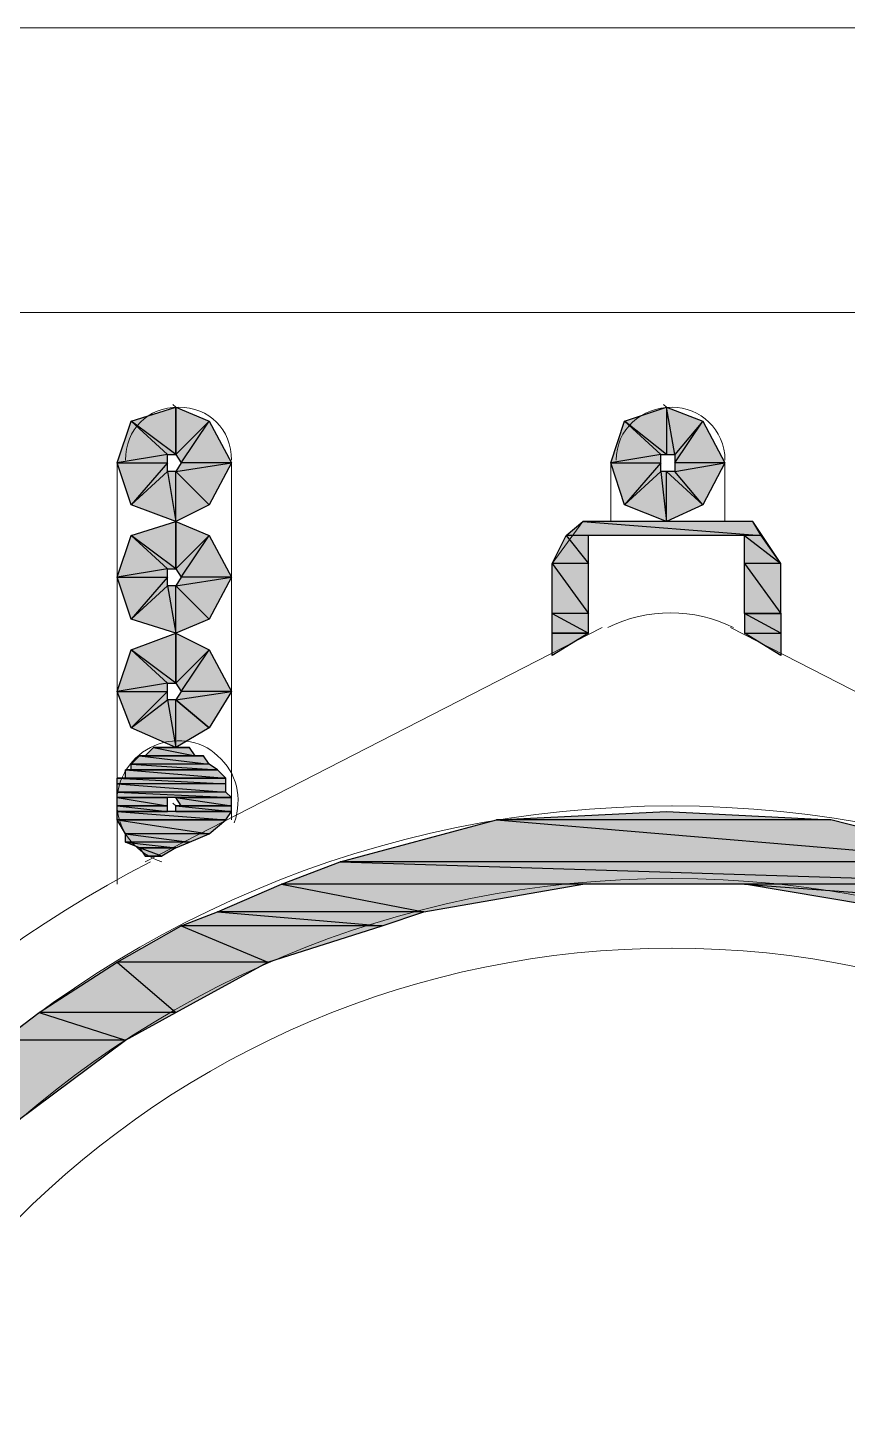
# Model space of a CAD drawing. Header units: millimetres. Extents: x 50 to 186, y -32 to 33.
# Drawn here: x 114.857 to 115.267, y -6.32 to -5.62 of the extents above; entities that cross this region are included whole.
import ezdxf

# ---------------------------------------------------------------- set-up
doc = ezdxf.new("R2010")
doc.units = ezdxf.units.MM
doc.layers.add('Prumada Eletrica', color=40, linetype='Continuous', lineweight=30)

msp = doc.modelspace()

# ---------------------------------------------------------------- hatches: boundary and pattern name
at = {"layer": 'Prumada Eletrica', "true_color": 0x000007}
h = msp.add_hatch(color=7, dxfattribs=at)
h.paths.add_polyline_path([(114.93105, -5.80973), (114.93105, -5.83348), (114.9087, -5.81672)])
h.paths.add_polyline_path([(114.93105, -5.83348), (114.9087, -5.81672), (114.92686, -5.83348)])
h.paths.add_polyline_path([(114.9087, -5.81672), (114.92686, -5.83348), (114.90171, -5.83767)])
h.paths.add_polyline_path([(114.92686, -5.83348), (114.90171, -5.83767), (114.92686, -5.83767)])
h.paths.add_polyline_path([(114.90171, -5.83767), (114.92686, -5.83767), (114.9087, -5.85862)])
h.paths.add_polyline_path([(114.92686, -5.83767), (114.9087, -5.85862), (114.92686, -5.84186)])
h.paths.add_polyline_path([(114.9087, -5.85862), (114.92686, -5.84186), (114.93105, -5.867)])
h.paths.add_polyline_path([(114.92686, -5.84186), (114.93105, -5.867), (114.93105, -5.84186)])
h.paths.add_polyline_path([(114.93105, -5.867), (114.93105, -5.84186), (114.94781, -5.85862)])
h = msp.add_hatch(color=7, dxfattribs=at)
h.paths.add_polyline_path([(114.95898, -5.83767), (114.93384, -5.83767), (114.94781, -5.81672)])
h.paths.add_polyline_path([(114.93384, -5.83767), (114.94781, -5.81672), (114.93105, -5.83348)])
h.paths.add_polyline_path([(114.94781, -5.81672), (114.93105, -5.83348), (114.93105, -5.80973)])
h = msp.add_hatch(color=7, dxfattribs=at)
h.paths.add_polyline_path([(115.19503, -5.85862), (115.18107, -5.84186), (115.20621, -5.83767)])
h.paths.add_polyline_path([(115.18107, -5.84186), (115.20621, -5.83767), (115.18107, -5.83767)])
h.paths.add_polyline_path([(115.20621, -5.83767), (115.18107, -5.83767), (115.19503, -5.81672)])
h.paths.add_polyline_path([(115.18107, -5.83767), (115.19503, -5.81672), (115.18107, -5.83348)])
h.paths.add_polyline_path([(115.19503, -5.81672), (115.18107, -5.83348), (115.17687, -5.80973)])
h.paths.add_polyline_path([(115.18107, -5.83348), (115.17687, -5.80973), (115.17687, -5.83348)])
h.paths.add_polyline_path([(115.17687, -5.80973), (115.17687, -5.83348), (115.15592, -5.81672)])
h.paths.add_polyline_path([(115.17687, -5.83348), (115.15592, -5.81672), (115.17408, -5.83348)])
h.paths.add_polyline_path([(115.15592, -5.81672), (115.17408, -5.83348), (115.14894, -5.83767)])
h.paths.add_polyline_path([(115.17408, -5.83348), (115.14894, -5.83767), (115.17408, -5.83767)])
h.paths.add_polyline_path([(115.14894, -5.83767), (115.17408, -5.83767), (115.15592, -5.85862)])
h.paths.add_polyline_path([(115.17408, -5.83767), (115.15592, -5.85862), (115.17408, -5.84186)])
h.paths.add_polyline_path([(115.15592, -5.85862), (115.17408, -5.84186), (115.17687, -5.867)])
h.paths.add_polyline_path([(115.17408, -5.84186), (115.17687, -5.867), (115.17687, -5.84186)])
h.paths.add_polyline_path([(115.17687, -5.867), (115.17687, -5.84186), (115.19503, -5.85862)])
h.paths.add_polyline_path([(115.17687, -5.84186), (115.19503, -5.85862), (115.18107, -5.84186)])
h = msp.add_hatch(color=7, dxfattribs=at)
h.paths.add_polyline_path([(114.94781, -5.85862), (114.93105, -5.84186), (114.95898, -5.83767)])
h.paths.add_polyline_path([(114.93105, -5.84186), (114.95898, -5.83767), (114.93384, -5.83767)])
h = msp.add_hatch(color=7, dxfattribs=at)
h.paths.add_polyline_path([(114.93105, -5.867), (114.93105, -5.89075), (114.9087, -5.87399)])
h.paths.add_polyline_path([(114.93105, -5.89075), (114.9087, -5.87399), (114.92686, -5.89075)])
h.paths.add_polyline_path([(114.9087, -5.87399), (114.92686, -5.89075), (114.90171, -5.89494)])
h.paths.add_polyline_path([(114.92686, -5.89075), (114.90171, -5.89494), (114.92686, -5.89494)])
h.paths.add_polyline_path([(114.90171, -5.89494), (114.92686, -5.89494), (114.9087, -5.91589)])
h.paths.add_polyline_path([(114.92686, -5.89494), (114.9087, -5.91589), (114.92686, -5.89913)])
h.paths.add_polyline_path([(114.9087, -5.91589), (114.92686, -5.89913), (114.93105, -5.92287)])
h.paths.add_polyline_path([(114.92686, -5.89913), (114.93105, -5.92287), (114.93105, -5.89913)])
h.paths.add_polyline_path([(114.93105, -5.92287), (114.93105, -5.89913), (114.94781, -5.91589)])
h = msp.add_hatch(color=7, dxfattribs=at)
h.paths.add_polyline_path([(114.95898, -5.89494), (114.93384, -5.89494), (114.94781, -5.87399)])
h.paths.add_polyline_path([(114.93384, -5.89494), (114.94781, -5.87399), (114.93105, -5.89075)])
h.paths.add_polyline_path([(114.94781, -5.87399), (114.93105, -5.89075), (114.93105, -5.867)])
h = msp.add_hatch(color=7, dxfattribs=at)
h.paths.add_polyline_path([(115.22017, -5.867), (115.13497, -5.867), (115.22436, -5.87399)])
h.paths.add_polyline_path([(115.13497, -5.867), (115.22436, -5.87399), (115.12659, -5.87399)])
h = msp.add_hatch(color=7, dxfattribs=at)
h.paths.add_polyline_path([(115.13777, -5.87399), (115.12659, -5.87399), (115.13777, -5.88795)])
h.paths.add_polyline_path([(115.12659, -5.87399), (115.13777, -5.88795), (115.11961, -5.88795)])
h = msp.add_hatch(color=7, dxfattribs=at)
h.paths.add_polyline_path([(115.22436, -5.87399), (115.21598, -5.87399), (115.23414, -5.88795)])
h.paths.add_polyline_path([(115.21598, -5.87399), (115.23414, -5.88795), (115.21598, -5.88795)])
h = msp.add_hatch(color=7, dxfattribs=at)
h.paths.add_polyline_path([(115.13777, -5.88795), (115.11961, -5.88795), (115.13777, -5.91309)])
h.paths.add_polyline_path([(115.11961, -5.88795), (115.13777, -5.91309), (115.11961, -5.91309)])
h = msp.add_hatch(color=7, dxfattribs=at)
h.paths.add_polyline_path([(115.23414, -5.88795), (115.21598, -5.88795), (115.23414, -5.91309)])
h.paths.add_polyline_path([(115.21598, -5.88795), (115.23414, -5.91309), (115.21598, -5.91309)])
h = msp.add_hatch(color=7, dxfattribs=at)
h.paths.add_polyline_path([(114.94781, -5.91589), (114.93105, -5.89913), (114.95898, -5.89494)])
h.paths.add_polyline_path([(114.93105, -5.89913), (114.95898, -5.89494), (114.93384, -5.89494)])
h = msp.add_hatch(color=7, dxfattribs=at)
h.paths.add_polyline_path([(115.13777, -5.91309), (115.11961, -5.91309), (115.13777, -5.92287)])
h.paths.add_polyline_path([(115.11961, -5.91309), (115.13777, -5.92287), (115.11961, -5.92287)])
h = msp.add_hatch(color=7, dxfattribs=at)
h.paths.add_polyline_path([(115.21598, -5.91309), (115.21598, -5.92287), (115.23414, -5.92287)])
h.paths.add_polyline_path([(115.21598, -5.92287), (115.23414, -5.92287), (115.23414, -5.93405)])
for points in [[(115.21598, -5.91309), (115.23414, -5.91309), (115.23414, -5.92287)], [(115.11961, -5.92287), (115.13777, -5.92287), (115.11961, -5.93405)], [(114.9059, -5.9955), (114.95619, -5.9955), (114.95479, -5.9955)], [(115.17687, -6.01226), (115.25928, -6.01645), (115.09167, -6.01645)], [(114.91289, -6.03042), (114.93105, -6.03042), (114.92406, -6.03461)]]:
    msp.add_hatch(color=7, dxfattribs=at).paths.add_polyline_path(points)
h = msp.add_hatch(color=7, dxfattribs=at)
h.paths.add_polyline_path([(114.93105, -5.92287), (114.93105, -5.94801), (114.9087, -5.93125)])
h.paths.add_polyline_path([(114.93105, -5.94801), (114.9087, -5.93125), (114.92686, -5.94801)])
h.paths.add_polyline_path([(114.9087, -5.93125), (114.92686, -5.94801), (114.90171, -5.9522)])
h.paths.add_polyline_path([(114.92686, -5.94801), (114.90171, -5.9522), (114.92686, -5.9522)])
h.paths.add_polyline_path([(114.90171, -5.9522), (114.92686, -5.9522), (114.9087, -5.97036)])
h.paths.add_polyline_path([(114.92686, -5.9522), (114.9087, -5.97036), (114.92686, -5.95639)])
h.paths.add_polyline_path([(114.9087, -5.97036), (114.92686, -5.95639), (114.93105, -5.98014)])
h.paths.add_polyline_path([(114.92686, -5.95639), (114.93105, -5.98014), (114.93105, -5.95639)])
h.paths.add_polyline_path([(114.93105, -5.98014), (114.93105, -5.95639), (114.94781, -5.97036)])
h = msp.add_hatch(color=7, dxfattribs=at)
h.paths.add_polyline_path([(114.95898, -5.9522), (114.93384, -5.9522), (114.94781, -5.93125)])
h.paths.add_polyline_path([(114.93384, -5.9522), (114.94781, -5.93125), (114.93105, -5.94801)])
h.paths.add_polyline_path([(114.94781, -5.93125), (114.93105, -5.94801), (114.93105, -5.92287)])
h = msp.add_hatch(color=7, dxfattribs=at)
h.paths.add_polyline_path([(114.94781, -5.97036), (114.93105, -5.95639), (114.95898, -5.9522)])
h.paths.add_polyline_path([(114.93105, -5.95639), (114.95898, -5.9522), (114.93384, -5.9522)])
h = msp.add_hatch(color=7, dxfattribs=at)
h.paths.add_polyline_path([(114.93803, -5.98014), (114.91987, -5.98014), (114.94082, -5.98433)])
h.paths.add_polyline_path([(114.91987, -5.98014), (114.94082, -5.98433), (114.91568, -5.98433)])
h.paths.add_polyline_path([(114.94082, -5.98433), (114.91568, -5.98433)])
h.paths.add_polyline_path([(114.91568, -5.98433), (114.94082, -5.98433)])
h = msp.add_hatch(color=7, dxfattribs=at)
h.paths.add_polyline_path([(114.94781, -5.98852), (114.9087, -5.98852), (114.952, -5.99131)])
h.paths.add_polyline_path([(114.9087, -5.98852), (114.952, -5.99131), (114.9087, -5.99131)])
h.paths.add_polyline_path([(114.952, -5.99131), (114.9087, -5.99131), (114.9059, -5.99131)])
h = msp.add_hatch(color=7, dxfattribs=at)
h.paths.add_polyline_path([(114.94501, -5.98433), (114.91289, -5.98433), (114.94781, -5.98852)])
h.paths.add_polyline_path([(114.91289, -5.98433), (114.94781, -5.98852), (114.9087, -5.98852)])
h = msp.add_hatch(color=7, dxfattribs=at)
h.paths.add_polyline_path([(114.952, -5.99131), (114.9059, -5.99131), (114.95619, -5.9955)])
h.paths.add_polyline_path([(114.9059, -5.99131), (114.95619, -5.9955), (114.9059, -5.9955)])
h.paths.add_polyline_path([(114.95619, -5.9955), (114.9059, -5.9955), (114.90171, -5.9955)])
h = msp.add_hatch(color=7, dxfattribs=at)
h.paths.add_polyline_path([(114.95619, -5.9955), (114.90171, -5.9955), (114.95619, -5.9983)])
h.paths.add_polyline_path([(114.90171, -5.9955), (114.95619, -5.9983), (114.90171, -5.9983)])
h = msp.add_hatch(color=7, dxfattribs=at)
h.paths.add_polyline_path([(114.95619, -5.9983), (114.90171, -5.9983), (114.95619, -6.00249)])
h.paths.add_polyline_path([(114.90171, -5.9983), (114.95619, -6.00249), (114.90171, -6.00249)])
h = msp.add_hatch(color=7, dxfattribs=at)
h.paths.add_polyline_path([(114.95619, -6.00249), (114.90171, -6.00249), (114.95898, -6.00528)])
h.paths.add_polyline_path([(114.90171, -6.00249), (114.95898, -6.00528), (114.90171, -6.00528)])
h = msp.add_hatch(color=7, dxfattribs=at)
h.paths.add_polyline_path([(114.92686, -6.00528), (114.90171, -6.00528), (114.92686, -6.00947)])
h.paths.add_polyline_path([(114.90171, -6.00528), (114.92686, -6.00947), (114.90171, -6.00947)])
h = msp.add_hatch(color=7, dxfattribs=at)
h.paths.add_polyline_path([(114.92686, -6.00947), (114.90171, -6.00947), (114.92686, -6.01226)])
h.paths.add_polyline_path([(114.90171, -6.00947), (114.92686, -6.01226), (114.90171, -6.01226)])
h = msp.add_hatch(color=7, dxfattribs=at)
h.paths.add_polyline_path([(114.95898, -6.00528), (114.93105, -6.00528), (114.95898, -6.00947)])
h.paths.add_polyline_path([(114.93105, -6.00528), (114.95898, -6.00947), (114.93384, -6.00947)])
h = msp.add_hatch(color=7, dxfattribs=at)
h.paths.add_polyline_path([(114.95898, -6.00947), (114.93105, -6.00947), (114.95898, -6.01226)])
h.paths.add_polyline_path([(114.93105, -6.00947), (114.95898, -6.01226), (114.93105, -6.01226)])
h = msp.add_hatch(color=7, dxfattribs=at)
h.paths.add_polyline_path([(114.95898, -6.01226), (114.90171, -6.01226), (114.95619, -6.01645)])
h.paths.add_polyline_path([(114.90171, -6.01226), (114.95619, -6.01645), (114.90171, -6.01645)])
h.paths.add_polyline_path([(114.95619, -6.01645), (114.90171, -6.01645)])
h.paths.add_polyline_path([(114.90171, -6.01645), (114.95619, -6.01645), (114.95479, -6.01645)])
h.paths.add_polyline_path([(114.95619, -6.01645), (114.95479, -6.01645), (114.90171, -6.01645)])
h.paths.add_polyline_path([(114.95619, -6.01645), (114.90171, -6.01645)])
h = msp.add_hatch(color=7, dxfattribs=at)
h.paths.add_polyline_path([(114.95619, -6.01645), (114.90171, -6.01645), (114.94781, -6.02344)])
h.paths.add_polyline_path([(114.90171, -6.01645), (114.94781, -6.02344), (114.9059, -6.02344)])
h = msp.add_hatch(color=7, dxfattribs=at)
h.paths.add_polyline_path([(115.25928, -6.01645), (115.09167, -6.01645), (115.34169, -6.03741)])
h.paths.add_polyline_path([(115.09167, -6.01645), (115.34169, -6.03741), (115.01345, -6.03741)])
h = msp.add_hatch(color=7, dxfattribs=at)
h.paths.add_polyline_path([(114.94781, -6.02344), (114.9059, -6.02344), (114.93803, -6.02763)])
h.paths.add_polyline_path([(114.9059, -6.02344), (114.93803, -6.02763), (114.9059, -6.02763)])
h = msp.add_hatch(color=7, dxfattribs=at)
h.paths.add_polyline_path([(114.93803, -6.02763), (114.9059, -6.02763), (114.93105, -6.03042)])
h.paths.add_polyline_path([(114.9059, -6.02763), (114.93105, -6.03042), (114.91289, -6.03042)])
h = msp.add_hatch(color=7, dxfattribs=at)
h.paths.add_polyline_path([(114.91289, -6.03042), (114.91568, -6.03461), (114.92406, -6.03461)])
h.paths.add_polyline_path([(114.91568, -6.03461), (114.92406, -6.03461), (114.91987, -6.03461)])
h = msp.add_hatch(color=7, dxfattribs=at)
h.paths.add_polyline_path([(115.34169, -6.03741), (115.01345, -6.03741), (115.37102, -6.04858)])
h.paths.add_polyline_path([(115.01345, -6.03741), (115.37102, -6.04858), (114.98412, -6.04858)])
h = msp.add_hatch(color=7, dxfattribs=at)
h.paths.add_polyline_path([(115.13497, -6.04858), (114.98412, -6.04858), (115.05536, -6.06255)])
h.paths.add_polyline_path([(114.98412, -6.04858), (115.05536, -6.06255), (114.952, -6.06255)])
h = msp.add_hatch(color=7, dxfattribs=at)
h.paths.add_polyline_path([(115.37102, -6.04858), (115.21598, -6.04858), (115.40315, -6.06255)])
h.paths.add_polyline_path([(115.21598, -6.04858), (115.40315, -6.06255), (115.29839, -6.06255)])
h = msp.add_hatch(color=7, dxfattribs=at)
h.paths.add_polyline_path([(115.05536, -6.06255), (114.952, -6.06255), (115.03441, -6.06953)])
h.paths.add_polyline_path([(114.952, -6.06255), (115.03441, -6.06953), (114.93384, -6.06953)])
h = msp.add_hatch(color=7, dxfattribs=at)
h.paths.add_polyline_path([(115.03441, -6.06953), (114.93384, -6.06953), (114.97714, -6.08769)])
h.paths.add_polyline_path([(114.93384, -6.06953), (114.97714, -6.08769), (114.90171, -6.08769)])
h = msp.add_hatch(color=7, dxfattribs=at)
h.paths.add_polyline_path([(114.97714, -6.08769), (114.90171, -6.08769), (114.93105, -6.11283)])
h.paths.add_polyline_path([(114.90171, -6.08769), (114.93105, -6.11283), (114.8626, -6.11283)])
h = msp.add_hatch(color=7, dxfattribs=at)
h.paths.add_polyline_path([(114.93105, -6.11283), (114.8626, -6.11283), (114.9059, -6.1268)])
h.paths.add_polyline_path([(114.8626, -6.11283), (114.9059, -6.1268), (114.84445, -6.1268)])
h = msp.add_hatch(color=7, dxfattribs=at)
h.paths.add_polyline_path([(114.9059, -6.1268), (114.84445, -6.1268), (114.85143, -6.1673)])
h.paths.add_polyline_path([(114.84445, -6.1268), (114.85143, -6.1673), (114.79835, -6.1673)])

# ---------------------------------------------------------------- linework, layer by layer
at = {"layer": 'Prumada Eletrica', "color": 7, "linetype": 'Continuous', "lineweight": 20, "true_color": 0x000007}
msp.add_lwpolyline([(114.24803, -5.61978), (116.10013, -5.61978), (116.10013, -9.32817), (114.24803, -9.32817)], close=True, dxfattribs=at)
for points in [[(114.31927, -5.76224), (116.03588, -5.76224), (116.03588, -9.32817), (114.31228, -9.32817), (114.31088, -9.32677), (114.24803, -9.32817)], [(114.33323, -5.76224), (116.01353, -5.76224), (116.01353, -5.76224)], [(114.93105, -5.80973), (114.92965, -5.80834), (114.92965, -5.80834)], [(115.17687, -5.80973), (115.17548, -5.80834), (115.17548, -5.80834)], [(114.90171, -6.04858), (114.90171, -5.83767), (114.90171, -5.83767)], [(114.95898, -5.83767), (114.95898, -6.01645), (114.95898, -6.01645)], [(115.14894, -5.83767), (115.14894, -5.867), (115.14894, -5.867)], [(115.20621, -5.867), (115.20621, -5.83767), (115.20621, -5.83767)], [(115.23414, -5.93405), (115.23414, -5.88795), (115.22017, -5.867), (115.17687, -5.867), (115.13497, -5.867), (115.11961, -5.88795), (115.11961, -5.93405)], [(115.21598, -5.92287), (115.21598, -5.91309), (115.21598, -5.87399), (115.17687, -5.87399), (115.13777, -5.87399), (115.13777, -5.91309), (115.13777, -5.92287)], [(115.14475, -5.92008), (114.91568, -6.03741), (114.91568, -6.03741)], [(115.43807, -6.03741), (115.209, -5.92008), (115.209, -5.92008)], [(114.93105, -6.00947), (114.92965, -6.00807), (114.92965, -6.00807)]]:
    msp.add_lwpolyline(points, dxfattribs=at)
at = {"layer": 'Prumada Eletrica', "color": 7, "linetype": 'Continuous', "lineweight": -2, "true_color": 0x000007}
for points in [[(114.93105, -5.80973), (114.93105, -5.83348), (114.9087, -5.81672)], [(114.94781, -5.81672), (114.93105, -5.83348), (114.93105, -5.80973)], [(115.17687, -5.80973), (115.17687, -5.83348), (115.15592, -5.81672)], [(115.19503, -5.81672), (115.18107, -5.83348), (115.17687, -5.80973)], [(115.18107, -5.83348), (115.17687, -5.80973), (115.17687, -5.83348)], [(114.9087, -5.81672), (114.92686, -5.83348), (114.90171, -5.83767)], [(114.93105, -5.83348), (114.9087, -5.81672), (114.92686, -5.83348)], [(114.93384, -5.83767), (114.94781, -5.81672), (114.93105, -5.83348)], [(114.95898, -5.83767), (114.93384, -5.83767), (114.94781, -5.81672)], [(115.15592, -5.81672), (115.17408, -5.83348), (115.14894, -5.83767)], [(115.17687, -5.83348), (115.15592, -5.81672), (115.17408, -5.83348)], [(115.20621, -5.83767), (115.18107, -5.83767), (115.19503, -5.81672)], [(115.18107, -5.83767), (115.19503, -5.81672), (115.18107, -5.83348)], [(114.92686, -5.83348), (114.90171, -5.83767), (114.92686, -5.83767)], [(115.17408, -5.83348), (115.14894, -5.83767), (115.17408, -5.83767)], [(114.90171, -5.83767), (114.92686, -5.83767), (114.9087, -5.85862)], [(114.92686, -5.83767), (114.9087, -5.85862), (114.92686, -5.84186)], [(114.9087, -5.85862), (114.92686, -5.84186), (114.93105, -5.867)], [(114.92686, -5.84186), (114.93105, -5.867), (114.93105, -5.84186)], [(114.94781, -5.85862), (114.93105, -5.84186), (114.95898, -5.83767)], [(114.93105, -5.84186), (114.95898, -5.83767), (114.93384, -5.83767)], [(114.93105, -5.867), (114.93105, -5.84186), (114.94781, -5.85862)], [(115.14894, -5.83767), (115.17408, -5.83767), (115.15592, -5.85862)], [(115.17408, -5.83767), (115.15592, -5.85862), (115.17408, -5.84186)], [(115.15592, -5.85862), (115.17408, -5.84186), (115.17687, -5.867)], [(115.17408, -5.84186), (115.17687, -5.867), (115.17687, -5.84186)], [(115.17687, -5.867), (115.17687, -5.84186), (115.19503, -5.85862)], [(115.17687, -5.84186), (115.19503, -5.85862), (115.18107, -5.84186)], [(115.19503, -5.85862), (115.18107, -5.84186), (115.20621, -5.83767)], [(115.18107, -5.84186), (115.20621, -5.83767), (115.18107, -5.83767)], [(114.93105, -5.867), (114.93105, -5.89075), (114.9087, -5.87399)], [(114.94781, -5.87399), (114.93105, -5.89075), (114.93105, -5.867)], [(115.13497, -5.867), (115.22436, -5.87399), (115.12659, -5.87399)], [(115.22017, -5.867), (115.13497, -5.867), (115.22436, -5.87399)], [(114.9087, -5.87399), (114.92686, -5.89075), (114.90171, -5.89494)], [(114.93105, -5.89075), (114.9087, -5.87399), (114.92686, -5.89075)], [(114.93384, -5.89494), (114.94781, -5.87399), (114.93105, -5.89075)], [(114.95898, -5.89494), (114.93384, -5.89494), (114.94781, -5.87399)], [(115.12659, -5.87399), (115.13777, -5.88795), (115.11961, -5.88795)], [(115.13777, -5.87399), (115.12659, -5.87399), (115.13777, -5.88795)], [(115.22436, -5.87399), (115.21598, -5.87399), (115.23414, -5.88795)], [(115.21598, -5.87399), (115.23414, -5.88795), (115.21598, -5.88795)], [(114.92686, -5.89075), (114.90171, -5.89494), (114.92686, -5.89494)], [(115.13777, -5.88795), (115.11961, -5.88795), (115.13777, -5.91309)], [(115.11961, -5.88795), (115.13777, -5.91309), (115.11961, -5.91309)], [(115.23414, -5.88795), (115.21598, -5.88795), (115.23414, -5.91309)], [(115.21598, -5.88795), (115.23414, -5.91309), (115.21598, -5.91309)], [(114.90171, -5.89494), (114.92686, -5.89494), (114.9087, -5.91589)], [(114.92686, -5.89494), (114.9087, -5.91589), (114.92686, -5.89913)], [(114.94781, -5.91589), (114.93105, -5.89913), (114.95898, -5.89494)], [(114.93105, -5.89913), (114.95898, -5.89494), (114.93384, -5.89494)], [(114.9087, -5.91589), (114.92686, -5.89913), (114.93105, -5.92287)], [(114.92686, -5.89913), (114.93105, -5.92287), (114.93105, -5.89913)], [(114.93105, -5.92287), (114.93105, -5.89913), (114.94781, -5.91589)], [(115.13777, -5.91309), (115.11961, -5.91309), (115.13777, -5.92287)], [(115.11961, -5.91309), (115.13777, -5.92287), (115.11961, -5.92287)], [(115.21598, -5.91309), (115.21598, -5.92287), (115.23414, -5.92287)], [(115.21598, -5.91309), (115.23414, -5.91309), (115.23414, -5.92287)], [(114.93105, -5.92287), (114.93105, -5.94801), (114.9087, -5.93125)], [(114.94781, -5.93125), (114.93105, -5.94801), (114.93105, -5.92287)], [(115.11961, -5.92287), (115.13777, -5.92287), (115.11961, -5.93405)], [(115.21598, -5.92287), (115.23414, -5.92287), (115.23414, -5.93405)], [(114.9087, -5.93125), (114.92686, -5.94801), (114.90171, -5.9522)], [(114.93105, -5.94801), (114.9087, -5.93125), (114.92686, -5.94801)], [(114.93384, -5.9522), (114.94781, -5.93125), (114.93105, -5.94801)], [(114.95898, -5.9522), (114.93384, -5.9522), (114.94781, -5.93125)], [(114.92686, -5.94801), (114.90171, -5.9522), (114.92686, -5.9522)], [(114.90171, -5.9522), (114.92686, -5.9522), (114.9087, -5.97036)], [(114.92686, -5.9522), (114.9087, -5.97036), (114.92686, -5.95639)], [(114.94781, -5.97036), (114.93105, -5.95639), (114.95898, -5.9522)], [(114.93105, -5.95639), (114.95898, -5.9522), (114.93384, -5.9522)], [(114.9087, -5.97036), (114.92686, -5.95639), (114.93105, -5.98014)], [(114.92686, -5.95639), (114.93105, -5.98014), (114.93105, -5.95639)], [(114.93105, -5.98014), (114.93105, -5.95639), (114.94781, -5.97036)], [(114.91987, -5.98014), (114.94082, -5.98433), (114.91568, -5.98433)], [(114.93803, -5.98014), (114.92406, -5.98014), (114.91987, -5.98014)], [(114.93803, -5.98014), (114.91987, -5.98014), (114.94082, -5.98433)], [(114.92686, -5.98014), (114.93803, -5.98014), (114.92406, -5.98014)], [(114.92406, -5.98014), (114.93803, -5.98014), (114.93803, -5.98014)], [(114.93105, -5.98014), (114.92686, -5.98014), (114.92686, -5.98014)], [(114.93105, -5.98014), (114.92686, -5.98014), (114.93803, -5.98014)], [(114.91289, -5.98433), (114.94781, -5.98852), (114.9087, -5.98852)], [(114.94781, -5.98852), (114.9087, -5.98852), (114.952, -5.99131)], [(114.9087, -5.98852), (114.952, -5.99131), (114.9087, -5.99131)], [(114.91568, -5.98433), (114.94501, -5.98433), (114.91289, -5.98433)], [(114.94501, -5.98433), (114.91289, -5.98433), (114.94781, -5.98852)], [(114.94082, -5.98433), (114.91568, -5.98433)], [(114.91568, -5.98433), (114.94082, -5.98433), (114.94082, -5.98433)], [(114.94082, -5.98433), (114.91568, -5.98433), (114.94501, -5.98433)], [(114.95619, -5.9955), (114.9059, -5.9955), (114.90171, -5.9955)], [(114.95619, -5.9955), (114.90171, -5.9955), (114.95619, -5.9983)], [(114.90171, -5.9955), (114.95619, -5.9983), (114.90171, -5.9983)], [(114.952, -5.99131), (114.9087, -5.99131), (114.9059, -5.99131)], [(114.952, -5.99131), (114.9059, -5.99131), (114.95619, -5.9955)], [(114.9059, -5.99131), (114.95619, -5.9955), (114.9059, -5.9955)], [(114.9059, -5.9955), (114.95619, -5.9955), (114.95479, -5.9955)], [(114.9087, -5.99131), (114.952, -5.99131), (114.952, -5.99131)], [(114.95619, -5.9983), (114.90171, -5.9983), (114.95619, -6.00249)], [(114.90171, -5.9983), (114.95619, -6.00249), (114.90171, -6.00249)], [(114.95619, -6.00249), (114.90171, -6.00249), (114.95898, -6.00528)], [(114.90171, -6.00249), (114.95898, -6.00528), (114.90171, -6.00528)], [(114.90171, -6.00528), (114.92686, -6.00528), (114.92686, -6.00528)], [(114.92686, -6.00528), (114.92686, -6.00528), (114.90171, -6.00528)], [(114.90171, -6.00528), (114.92686, -6.00528), (114.92686, -6.00528)], [(114.92686, -6.00528), (114.92686, -6.00528), (114.90171, -6.00528)], [(114.90171, -6.00528), (114.92686, -6.00528), (114.92686, -6.00528)], [(114.92686, -6.00528), (114.92686, -6.00528), (114.90171, -6.00528)], [(114.90171, -6.00528), (114.92686, -6.00528), (114.92686, -6.00528)], [(114.92686, -6.00528), (114.92686, -6.00528), (114.90171, -6.00528)], [(114.92686, -6.00528), (114.90171, -6.00528)], [(114.90171, -6.00528), (114.92686, -6.00528), (114.92686, -6.00528)], [(114.90171, -6.00528), (114.92686, -6.00528), (114.92686, -6.00528)], [(114.92686, -6.00528), (114.92686, -6.00528), (114.90171, -6.00528)], [(114.90171, -6.00528), (114.92686, -6.00528), (114.92686, -6.00528)], [(114.92686, -6.00528), (114.92686, -6.00528), (114.90171, -6.00528)], [(114.92686, -6.00528), (114.90171, -6.00528), (114.92686, -6.00947)], [(114.90171, -6.00528), (114.92686, -6.00947), (114.90171, -6.00947)], [(114.90171, -6.00947), (114.92686, -6.00947), (114.92686, -6.00947)], [(114.92686, -6.00947), (114.92686, -6.00947), (114.90171, -6.00947)], [(114.90171, -6.00947), (114.92686, -6.00947), (114.92686, -6.00947)], [(114.92686, -6.00947), (114.92686, -6.00947), (114.90171, -6.00947)], [(114.90171, -6.00947), (114.92686, -6.00947), (114.92686, -6.00947)], [(114.92686, -6.00947), (114.92686, -6.00947), (114.90171, -6.00947)], [(114.90171, -6.00947), (114.92686, -6.00947), (114.92686, -6.00947)], [(114.92686, -6.00947), (114.92686, -6.00947), (114.90171, -6.00947)], [(114.90171, -6.00947), (114.92686, -6.00947), (114.92686, -6.00947)], [(114.92686, -6.00947), (114.92686, -6.00947), (114.90171, -6.00947)], [(114.92686, -6.00947), (114.90171, -6.00947), (114.92686, -6.01226)], [(114.90171, -6.00947), (114.92686, -6.01226), (114.90171, -6.01226)], [(114.93105, -6.00528), (114.95898, -6.00528), (114.95898, -6.00528)], [(114.95898, -6.00528), (114.95898, -6.00528), (114.93105, -6.00528)], [(114.95898, -6.00528), (114.93105, -6.00528)], [(114.93105, -6.00528), (114.95898, -6.00528), (114.95898, -6.00528)], [(114.93105, -6.00528), (114.95898, -6.00528), (114.95898, -6.00528)], [(114.95898, -6.00528), (114.95898, -6.00528), (114.93105, -6.00528)], [(114.93105, -6.00528), (114.95898, -6.00528), (114.95898, -6.00528)], [(114.95898, -6.00528), (114.95898, -6.00528), (114.93105, -6.00528)], [(114.93105, -6.00528), (114.95898, -6.00528), (114.95898, -6.00528)], [(114.95898, -6.00528), (114.95898, -6.00528), (114.93105, -6.00528)], [(114.93105, -6.00528), (114.95898, -6.00528), (114.95898, -6.00528)], [(114.95898, -6.00528), (114.95898, -6.00528), (114.93105, -6.00528)], [(114.93105, -6.00528), (114.95898, -6.00528), (114.95898, -6.00528)], [(114.95898, -6.00528), (114.95898, -6.00528), (114.93105, -6.00528)], [(114.95898, -6.00528), (114.93105, -6.00528), (114.95898, -6.00947)], [(114.93105, -6.00528), (114.95898, -6.00947), (114.93384, -6.00947)], [(114.93384, -6.00947), (114.95898, -6.00947), (114.93105, -6.00947)], [(114.93105, -6.00947), (114.95898, -6.00947), (114.95898, -6.00947)], [(114.95898, -6.00947), (114.95898, -6.00947), (114.93105, -6.00947)], [(114.93105, -6.00947), (114.95898, -6.00947), (114.95898, -6.00947)], [(114.95898, -6.00947), (114.95898, -6.00947), (114.93105, -6.00947)], [(114.95898, -6.00947), (114.93105, -6.00947), (114.95898, -6.01226)], [(114.93105, -6.00947), (114.95898, -6.01226), (114.93105, -6.01226)], [(114.93384, -6.00947), (114.95898, -6.00947), (114.95898, -6.00947)], [(114.95898, -6.00947), (114.95898, -6.00947), (114.93384, -6.00947)], [(114.93384, -6.00947), (114.95898, -6.00947), (114.95898, -6.00947)], [(114.95898, -6.00947), (114.95898, -6.00947), (114.93384, -6.00947)], [(114.95898, -6.00947), (114.93384, -6.00947)], [(114.90171, -6.01226), (114.92686, -6.01226), (114.92686, -6.01226)], [(114.92686, -6.01226), (114.92686, -6.01226), (114.90171, -6.01226)], [(114.92686, -6.01226), (114.90171, -6.01226)], [(114.90171, -6.01226), (114.92686, -6.01226), (114.92686, -6.01226)], [(114.90171, -6.01226), (114.92686, -6.01226), (114.92686, -6.01226)], [(114.92686, -6.01226), (114.92686, -6.01226), (114.90171, -6.01226)], [(114.90171, -6.01226), (114.92686, -6.01226), (114.92686, -6.01226)], [(114.92686, -6.01226), (114.92686, -6.01226), (114.90171, -6.01226)], [(114.95898, -6.01226), (114.90171, -6.01226), (114.95619, -6.01645)], [(114.90171, -6.01226), (114.95619, -6.01645), (114.90171, -6.01645)], [(114.95619, -6.01645), (114.90171, -6.01645)], [(114.90171, -6.01645), (114.95619, -6.01645), (114.95479, -6.01645)], [(114.95619, -6.01645), (114.95479, -6.01645), (114.90171, -6.01645)], [(114.95619, -6.01645), (114.90171, -6.01645)], [(114.95619, -6.01645), (114.90171, -6.01645), (114.94781, -6.02344)], [(114.90171, -6.01645), (114.94781, -6.02344), (114.9059, -6.02344)], [(114.93105, -6.01226), (114.95898, -6.01226), (114.95898, -6.01226)], [(114.95898, -6.01226), (114.95898, -6.01226), (114.93105, -6.01226)], [(114.93105, -6.01226), (114.95898, -6.01226), (114.95898, -6.01226)], [(114.95898, -6.01226), (114.95898, -6.01226), (114.93105, -6.01226)], [(114.93105, -6.01226), (114.95898, -6.01226), (114.95898, -6.01226)], [(114.95898, -6.01226), (114.95898, -6.01226), (114.93105, -6.01226)], [(114.95898, -6.01226), (114.93105, -6.01226)], [(114.93105, -6.01226), (114.95898, -6.01226), (114.95898, -6.01226)], [(115.09167, -6.01645), (115.34169, -6.03741), (115.01345, -6.03741)], [(115.17687, -6.01226), (115.25928, -6.01645), (115.09167, -6.01645)], [(115.25928, -6.01645), (115.09167, -6.01645), (115.34169, -6.03741)], [(114.94781, -6.02344), (114.9059, -6.02344), (114.93803, -6.02763)], [(114.9059, -6.02344), (114.93803, -6.02763), (114.9059, -6.02763)], [(114.93803, -6.02763), (114.9059, -6.02763), (114.93105, -6.03042)], [(114.9059, -6.02763), (114.93105, -6.03042), (114.91289, -6.03042)], [(114.91289, -6.03042), (114.91568, -6.03461), (114.92406, -6.03461)], [(114.91289, -6.03042), (114.93105, -6.03042), (114.92406, -6.03461)], [(114.91568, -6.03461), (114.92406, -6.03461), (114.91987, -6.03461)], [(115.01345, -6.03741), (115.37102, -6.04858), (114.98412, -6.04858)], [(115.34169, -6.03741), (115.01345, -6.03741), (115.37102, -6.04858)], [(114.98412, -6.04858), (115.05536, -6.06255), (114.952, -6.06255)], [(115.13497, -6.04858), (114.98412, -6.04858), (115.05536, -6.06255)], [(115.37102, -6.04858), (115.21598, -6.04858), (115.40315, -6.06255)], [(115.21598, -6.04858), (115.40315, -6.06255), (115.29839, -6.06255)], [(114.952, -6.06255), (115.03441, -6.06953), (114.93384, -6.06953)], [(115.05536, -6.06255), (114.952, -6.06255), (115.03441, -6.06953)], [(114.93384, -6.06953), (114.97714, -6.08769), (114.90171, -6.08769)], [(115.03441, -6.06953), (114.93384, -6.06953), (114.97714, -6.08769)], [(114.90171, -6.08769), (114.93105, -6.11283), (114.8626, -6.11283)], [(114.97714, -6.08769), (114.90171, -6.08769), (114.93105, -6.11283)], [(114.8626, -6.11283), (114.9059, -6.1268), (114.84445, -6.1268)], [(114.93105, -6.11283), (114.8626, -6.11283), (114.9059, -6.1268)], [(114.9059, -6.1268), (114.84445, -6.1268), (114.85143, -6.1673)]]:
    msp.add_lwpolyline(points, close=True, dxfattribs=at)
at = {"layer": 'Prumada Eletrica', "color": 7, "linetype": 'Continuous', "lineweight": 20, "true_color": 0x000007}
for points in [[(114.93244, -5.80973), (114.91708, -5.80973), (114.9059, -5.82091), (114.9059, -5.83627)], [(114.95898, -5.83627), (114.95898, -5.82091), (114.94781, -5.80973), (114.93244, -5.80973)], [(115.17967, -5.80973), (115.1643, -5.80973), (115.15173, -5.82091), (115.15173, -5.83627)], [(115.20621, -5.83627), (115.20621, -5.82091), (115.19364, -5.80973), (115.17967, -5.80973)], [(115.2104, -5.92008), (115.19084, -5.9103), (115.1671, -5.9103), (115.14754, -5.92008)]]:
    msp.add_open_spline(points, degree=3, dxfattribs=at)
for points in [[(114.96038, -6.01785), (114.96457, -6.00528), (114.96177, -5.99271), (114.952, -5.98433), (114.952, -5.98433), (114.94362, -5.97595), (114.92965, -5.97455), (114.91847, -5.98014), (114.91847, -5.98014), (114.9073, -5.98573), (114.90032, -5.9983), (114.90171, -6.01087), (114.90171, -6.01087), (114.90311, -6.02344), (114.91149, -6.03322), (114.92406, -6.03741)], [(115.71323, -6.54443), (115.71323, -6.24832), (115.47438, -6.00947), (115.17967, -6.00947), (115.17967, -6.00947), (114.88356, -6.00947), (114.64471, -6.24832), (114.64471, -6.54443), (114.64471, -6.54443), (114.64471, -6.83915), (114.88356, -7.07799), (115.17967, -7.07799), (115.17967, -7.07799), (115.47438, -7.07799), (115.71323, -6.83915), (115.71323, -6.54443)], [(114.91847, -6.03741), (114.68382, -6.15753), (114.5623, -6.42291), (114.62516, -6.67852), (114.62516, -6.67852), (114.68661, -6.93413), (114.91568, -7.11431), (115.17967, -7.11431), (115.17967, -7.11431), (115.44226, -7.11431), (115.67133, -6.93413), (115.73278, -6.67852), (115.73278, -6.67852), (115.79564, -6.42291), (115.67412, -6.15753), (115.44086, -6.03741)], [(115.67831, -6.54443), (115.67831, -6.26787), (115.45483, -6.04579), (115.17967, -6.04579), (115.17967, -6.04579), (114.90311, -6.04579), (114.67963, -6.26787), (114.67963, -6.54443), (114.67963, -6.54443), (114.67963, -6.81959), (114.90311, -7.04307), (115.17967, -7.04307), (115.17967, -7.04307), (115.45483, -7.04307), (115.67831, -6.81959), (115.67831, -6.54443)], [(115.642, -6.54443), (115.642, -6.28882), (115.43528, -6.08071), (115.17967, -6.08071), (115.17967, -6.08071), (114.92266, -6.08071), (114.71594, -6.28882), (114.71594, -6.54443), (114.71594, -6.54443), (114.71594, -6.80004), (114.92266, -7.00676), (115.17967, -7.00676), (115.17967, -7.00676), (115.43528, -7.00676), (115.642, -6.80004), (115.642, -6.54443)]]:
    msp.add_open_spline(points, degree=3, knots=[0, 0, 0, 0, 0.0625, 0.0625, 0.0625, 0.062501, 0.125, 0.125, 0.125, 0.125001, 0.1875, 0.1875, 0.1875, 0.187501, 1, 1, 1, 1], dxfattribs=at)

doc.saveas('drawing.dxf')
